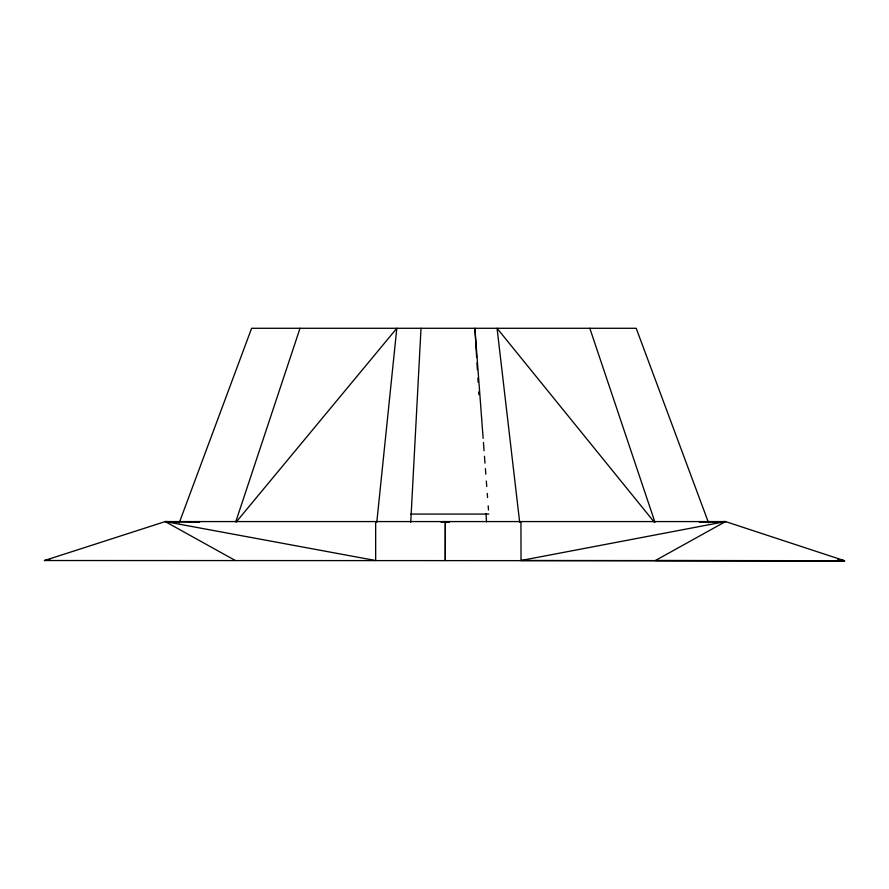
<?xml version="1.0" encoding="UTF-8"?>
<svg xmlns="http://www.w3.org/2000/svg" width="889" height="889" viewBox="0 0 889 889"><rect width="100%" height="100%" fill="white"/><g stroke="black" fill="none" stroke-linecap="round" stroke-linejoin="round"><path stroke-width="1.33" d="M410.74 522.276L421.019 328.285M376.803 522.187L396.816 328.285L236.252 521.965M235.796 521.721L300.015 328.285M179.211 522.899L251.609 328.285L636.202 328.285L708.6 522.899M521.032 560.492L725.524 521.576L844.55 560.715L521.032 560.503L520.943 521.576M441.188 522.288L445.367 521.576L449.423 522.199M844.55 560.715L44.45 560.526L165.221 521.576L725.524 521.576L655.382 560.526L844.55 560.715L837.749 559.37M445.367 521.576L445.289 560.537L445.289 521.599L449.345 522.232M44.45 560.526L49.862 559.459M713.089 522.276L725.524 521.576L699.387 522.288M410.74 514.075L488.806 514.075M199.603 522.288L165.221 521.576L235.363 560.526M177.678 522.265L165.221 521.576L375.658 560.526L375.658 521.576M654.504 522.421L497.062 328.285L519.665 522.187M589.818 328.285L654.937 522.187M483.138 438.388L474.893 328.285L476.626 357.311M483.449 442.511L484.061 450.767M484.472 456.279L484.994 463.158M485.405 468.659L485.816 474.17M486.327 481.049L486.75 486.55M487.261 493.439L487.572 497.562M488.183 505.819L488.494 509.953M476.96 362.845L477.371 369.757M477.871 378.047L478.115 382.203M478.693 391.871L478.86 394.638M485.994 513.531L486.483 521.821"/></g></svg>
